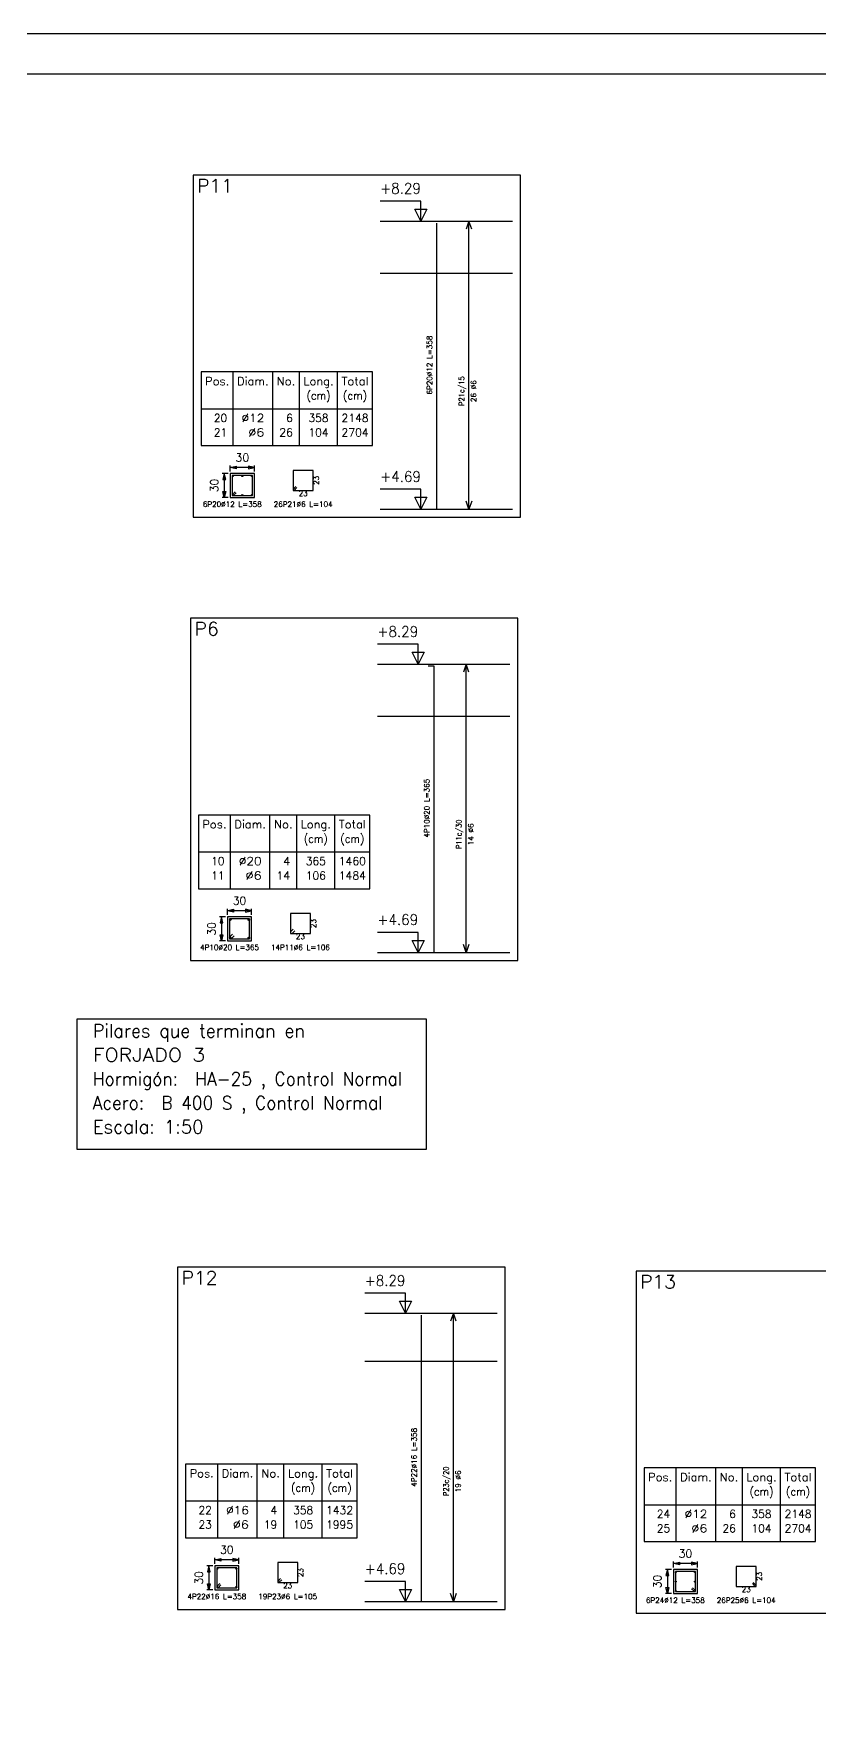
# Model space of a CAD drawing. Header units: millimetres. Extents: x 650.1 to 709.5, y 350.8 to 392.8.
# Drawn here: x 682.11 to 691.92, y 371.81 to 392.83 of the extents above; entities that cross this region are included whole.
import ezdxf
from ezdxf.enums import TextEntityAlignment as Align

# ---------------------------------------------------------------- set-up
doc = ezdxf.new("R2010")
doc.units = ezdxf.units.MM
doc.linetypes.add('CYPELINEA', pattern=[0])
for name, color, linetype in [('015', 1, 'Continuous'), ('07', 6, 'Continuous'), ('ARM_LONGITUDINAL', 3, 'CYPELINEA'), ('ARM_TRANSVERSAL', 2, 'CYPELINEA'), ('LONG_BARRAS', 3, 'CYPELINEA'), ('LONG_ESTRIBOS', 2, 'CYPELINEA'), ('LONG_FORJADO', 1, 'CYPELINEA'), ('LONG_INDNIVEL', 4, 'CYPELINEA'), ('LONG_NIVEL', 4, 'CYPELINEA'), ('LONG_TEXTOS', 5, 'CYPELINEA'), ('REF_REFERENCIAS', 7, 'CYPELINEA'), ('SEC_BARRAS', 3, 'CYPELINEA'), ('SEC_COTAS', 4, 'CYPELINEA'), ('SEC_DIM_PILAR', 4, 'CYPELINEA'), ('SEC_ESTRIBO', 2, 'CYPELINEA'), ('SEC_SECCION', 1, 'CYPELINEA'), ('TABLAS', 1, 'CYPELINEA')]:
    doc.layers.add(name, color=color, linetype=linetype)
doc.styles.get("Standard").update_dxf_attribs({"font": 'romans.shx'})

# ---------------------------------------------------------------- blocks, each defined once
blk = doc.blocks.new('A0H')
at = {"layer": '015'}
blk.add_lwpolyline([(-1179, -10), (-1179, 831), (10, 831), (10, -10)], close=True, dxfattribs=at)
at = {"layer": '07'}
blk.add_lwpolyline([(-1154, 0), (-1154, 821), (0, 821), (0, 0)], close=True, dxfattribs=at)

msp = doc.modelspace()

# ---------------------------------------------------------------- linework, layer by layer
at = {"layer": 'LONG_BARRAS', "color": 3}
for p, q in [((687.143, 386.892), (687.143, 390.467)), ((687.109, 384.93), (687.034, 384.93)), ((687.109, 381.355), (687.109, 384.93)), ((686.95, 373.245), (686.95, 376.82))]:
    msp.add_line(p, q, dxfattribs=at)
at = {"layer": 'LONG_ESTRIBOS', "color": 2}
for p, q in [((687.543, 390.492), (687.508, 390.392)), ((687.543, 386.892), (687.543, 390.492)), ((687.578, 390.392), (687.543, 390.492)), ((687.543, 386.892), (687.508, 386.992)), ((687.578, 386.992), (687.543, 386.892)), ((687.509, 384.955), (687.474, 384.855)), ((687.509, 381.355), (687.509, 384.955)), ((687.544, 384.855), (687.509, 384.955)), ((687.509, 381.355), (687.474, 381.455)), ((687.544, 381.455), (687.509, 381.355)), ((687.35, 376.845), (687.315, 376.745)), ((687.35, 373.245), (687.35, 376.845)), ((687.385, 376.745), (687.35, 376.845)), ((687.35, 373.245), (687.315, 373.345)), ((687.385, 373.345), (687.35, 373.245))]:
    msp.add_line(p, q, dxfattribs=at)
at = {"layer": 'LONG_FORJADO', "color": 1}
for p, q in [((686.435, 390.492), (688.088, 390.492)), ((686.435, 389.842), (688.088, 389.842)), ((686.435, 386.892), (688.088, 386.892)), ((686.401, 384.955), (688.054, 384.955)), ((686.401, 384.305), (688.054, 384.305)), ((686.401, 381.355), (688.054, 381.355)), ((686.242, 376.845), (687.895, 376.845)), ((686.242, 376.245), (687.895, 376.245)), ((686.242, 373.245), (687.895, 373.245))]:
    msp.add_line(p, q, dxfattribs=at)
at = {"layer": 'LONG_INDNIVEL', "color": 4}
for p, q in [((686.943, 390.742), (686.435, 390.742)), ((686.943, 390.492), (686.943, 390.742)), ((686.868, 390.642), (687.018, 390.642)), ((686.943, 390.492), (686.868, 390.642)), ((687.018, 390.642), (686.943, 390.492)), ((686.943, 387.142), (686.435, 387.142)), ((686.943, 386.892), (686.943, 387.142)), ((686.868, 387.042), (687.018, 387.042)), ((686.943, 386.892), (686.868, 387.042)), ((687.018, 387.042), (686.943, 386.892)), ((686.909, 385.205), (686.401, 385.205)), ((686.909, 384.955), (686.909, 385.205)), ((686.834, 385.105), (686.984, 385.105)), ((686.909, 384.955), (686.834, 385.105)), ((686.984, 385.105), (686.909, 384.955)), ((686.909, 381.605), (686.401, 381.605)), ((686.909, 381.355), (686.909, 381.605)), ((686.834, 381.505), (686.984, 381.505)), ((686.909, 381.355), (686.834, 381.505)), ((686.984, 381.505), (686.909, 381.355)), ((686.75, 377.095), (686.242, 377.095)), ((686.675, 376.995), (686.825, 376.995)), ((686.75, 376.845), (686.675, 376.995)), ((686.75, 376.845), (686.75, 377.095)), ((686.825, 376.995), (686.75, 376.845)), ((686.75, 373.495), (686.242, 373.495)), ((686.75, 373.245), (686.75, 373.495)), ((686.675, 373.395), (686.825, 373.395)), ((686.75, 373.245), (686.675, 373.395)), ((686.825, 373.395), (686.75, 373.245))]:
    msp.add_line(p, q, dxfattribs=at)
at = {"layer": 'REF_REFERENCIAS'}
for p, q in [((688.188, 391.067), (684.098, 391.067)), ((684.098, 391.067), (684.098, 386.792)), ((688.188, 386.792), (688.188, 391.067)), ((684.098, 386.792), (688.188, 386.792)), ((684.064, 385.53), (684.064, 381.255)), ((688.154, 385.53), (684.064, 385.53)), ((688.154, 381.255), (688.154, 385.53)), ((684.064, 381.255), (688.154, 381.255)), ((687.995, 377.42), (683.905, 377.42)), ((683.905, 377.42), (683.905, 373.145)), ((687.995, 373.145), (687.995, 377.42)), ((693.722, 377.373), (689.632, 377.373)), ((689.632, 377.373), (689.632, 373.098)), ((683.905, 373.145), (687.995, 373.145)), ((689.632, 373.098), (693.722, 373.098))]:
    msp.add_line(p, q, dxfattribs=at)
at = {"layer": 'SEC_BARRAS', "color": 3}
for centre, radius in [((684.594, 387.306), 0.006), ((684.713, 387.306), 0.006), ((684.832, 387.306), 0.006), ((684.594, 387.068), 0.006), ((684.713, 387.068), 0.006), ((684.832, 387.068), 0.006), ((684.564, 381.765), 0.01), ((684.794, 381.765), 0.01), ((684.564, 381.535), 0.01), ((684.794, 381.535), 0.01), ((684.403, 373.657), 0.008), ((684.637, 373.657), 0.008), ((690.128, 373.612), 0.006), ((690.366, 373.612), 0.006), ((684.403, 373.423), 0.008), ((684.637, 373.423), 0.008), ((690.128, 373.493), 0.006), ((690.366, 373.493), 0.006), ((690.128, 373.374), 0.006), ((690.366, 373.374), 0.006)]:
    msp.add_circle(centre, radius, dxfattribs=at)
at = {"layer": 'SEC_COTAS', "color": 4}
for p, q in [((684.538, 387.337), (684.463, 387.337)), ((684.488, 387.337), (684.47, 387.262)), ((684.488, 387.337), (684.488, 387.037)), ((684.505, 387.262), (684.488, 387.337)), ((684.563, 387.362), (684.563, 387.437)), ((684.563, 387.412), (684.638, 387.43)), ((684.638, 387.395), (684.563, 387.412)), ((684.863, 387.412), (684.563, 387.412)), ((684.638, 387.43), (684.638, 387.395)), ((684.788, 387.43), (684.788, 387.395)), ((684.863, 387.412), (684.788, 387.43)), ((684.788, 387.395), (684.863, 387.412)), ((684.863, 387.362), (684.863, 387.437)), ((684.47, 387.262), (684.505, 387.262)), ((684.47, 387.112), (684.505, 387.112)), ((684.488, 387.037), (684.47, 387.112)), ((684.505, 387.112), (684.488, 387.037)), ((684.538, 387.037), (684.463, 387.037)), ((684.529, 381.825), (684.529, 381.9)), ((684.529, 381.875), (684.604, 381.893)), ((684.604, 381.858), (684.529, 381.875)), ((684.829, 381.875), (684.529, 381.875)), ((684.604, 381.893), (684.604, 381.858)), ((684.754, 381.893), (684.754, 381.858)), ((684.829, 381.875), (684.754, 381.893)), ((684.754, 381.858), (684.829, 381.875)), ((684.829, 381.825), (684.829, 381.9)), ((684.504, 381.8), (684.429, 381.8)), ((684.454, 381.8), (684.436, 381.725)), ((684.436, 381.725), (684.471, 381.725)), ((684.471, 381.725), (684.454, 381.8)), ((684.454, 381.8), (684.454, 381.5)), ((684.504, 381.5), (684.429, 381.5)), ((684.436, 381.575), (684.471, 381.575)), ((684.454, 381.5), (684.436, 381.575)), ((684.471, 381.575), (684.454, 381.5)), ((684.345, 373.69), (684.27, 373.69)), ((684.295, 373.69), (684.277, 373.615)), ((684.277, 373.615), (684.312, 373.615)), ((684.312, 373.615), (684.295, 373.69)), ((684.295, 373.69), (684.295, 373.39)), ((684.37, 373.715), (684.37, 373.79)), ((684.37, 373.765), (684.445, 373.783)), ((684.445, 373.748), (684.37, 373.765)), ((684.67, 373.765), (684.37, 373.765)), ((684.445, 373.783), (684.445, 373.748)), ((684.595, 373.783), (684.595, 373.748)), ((684.67, 373.765), (684.595, 373.783)), ((684.595, 373.748), (684.67, 373.765)), ((684.67, 373.715), (684.67, 373.79)), ((690.072, 373.643), (689.997, 373.643)), ((690.022, 373.643), (690.004, 373.568)), ((690.022, 373.643), (690.022, 373.343)), ((690.039, 373.568), (690.022, 373.643)), ((690.097, 373.668), (690.097, 373.743)), ((690.097, 373.718), (690.172, 373.736)), ((690.397, 373.718), (690.097, 373.718)), ((690.172, 373.701), (690.097, 373.718)), ((690.172, 373.736), (690.172, 373.701)), ((690.322, 373.736), (690.322, 373.701)), ((690.397, 373.718), (690.322, 373.736)), ((690.322, 373.701), (690.397, 373.718)), ((690.397, 373.668), (690.397, 373.743)), ((684.277, 373.465), (684.312, 373.465)), ((684.295, 373.39), (684.277, 373.465)), ((684.312, 373.465), (684.295, 373.39)), ((690.004, 373.568), (690.039, 373.568)), ((690.004, 373.418), (690.039, 373.418)), ((690.022, 373.343), (690.004, 373.418)), ((690.039, 373.418), (690.022, 373.343)), ((684.345, 373.39), (684.27, 373.39)), ((690.072, 373.343), (689.997, 373.343))]:
    msp.add_line(p, q, dxfattribs=at)
at = {"layer": 'SEC_ESTRIBO', "color": 2}
for p, q in [((684.588, 387.312), (684.588, 387.062)), ((684.838, 387.312), (684.588, 387.312)), ((684.838, 387.062), (684.838, 387.312)), ((685.348, 387.377), (685.348, 387.127)), ((685.598, 387.377), (685.348, 387.377)), ((685.598, 387.127), (685.598, 387.377)), ((684.588, 387.074), (684.623, 387.11)), ((684.6, 387.062), (684.635, 387.098)), ((685.348, 387.139), (685.383, 387.175)), ((685.348, 387.127), (685.598, 387.127)), ((685.36, 387.127), (685.395, 387.163)), ((684.588, 387.062), (684.838, 387.062)), ((685.314, 381.84), (685.314, 381.59)), ((685.564, 381.84), (685.314, 381.84)), ((685.564, 381.59), (685.564, 381.84)), ((684.804, 381.775), (684.554, 381.775)), ((684.554, 381.775), (684.554, 381.525)), ((684.804, 381.525), (684.804, 381.775)), ((685.314, 381.61), (685.349, 381.646)), ((685.334, 381.59), (685.369, 381.626)), ((684.554, 381.545), (684.589, 381.581)), ((684.554, 381.525), (684.804, 381.525)), ((684.574, 381.525), (684.609, 381.561)), ((685.314, 381.59), (685.564, 381.59)), ((684.395, 373.665), (684.395, 373.415)), ((684.645, 373.665), (684.395, 373.665)), ((684.645, 373.415), (684.645, 373.665)), ((685.155, 373.73), (685.155, 373.48)), ((685.405, 373.73), (685.155, 373.73)), ((685.405, 373.48), (685.405, 373.73)), ((690.372, 373.618), (690.122, 373.618)), ((690.122, 373.618), (690.122, 373.368)), ((690.372, 373.368), (690.372, 373.618)), ((690.882, 373.683), (690.882, 373.433)), ((691.132, 373.683), (690.882, 373.683)), ((691.132, 373.433), (691.132, 373.683)), ((684.395, 373.431), (684.43, 373.467)), ((684.395, 373.415), (684.645, 373.415)), ((684.411, 373.415), (684.446, 373.451)), ((685.155, 373.496), (685.19, 373.532)), ((685.155, 373.48), (685.405, 373.48)), ((685.171, 373.48), (685.206, 373.516)), ((690.372, 373.38), (690.336, 373.416)), ((690.882, 373.433), (691.132, 373.433)), ((691.12, 373.433), (691.084, 373.469)), ((691.132, 373.445), (691.096, 373.481)), ((690.122, 373.368), (690.372, 373.368)), ((690.36, 373.368), (690.324, 373.404))]:
    msp.add_line(p, q, dxfattribs=at)
at = {"layer": 'SEC_SECCION', "color": 1}
for p, q in [((684.563, 387.337), (684.563, 387.037)), ((684.863, 387.337), (684.563, 387.337)), ((684.863, 387.037), (684.863, 387.337)), ((684.563, 387.037), (684.863, 387.037)), ((684.829, 381.8), (684.529, 381.8)), ((684.529, 381.8), (684.529, 381.5)), ((684.829, 381.5), (684.829, 381.8)), ((684.529, 381.5), (684.829, 381.5)), ((684.67, 373.69), (684.37, 373.69)), ((684.37, 373.69), (684.37, 373.39)), ((684.67, 373.39), (684.67, 373.69)), ((690.397, 373.643), (690.097, 373.643)), ((690.097, 373.643), (690.097, 373.343)), ((690.397, 373.343), (690.397, 373.643)), ((684.37, 373.39), (684.67, 373.39)), ((690.097, 373.343), (690.397, 373.343))]:
    msp.add_line(p, q, dxfattribs=at)
at = {"layer": 'TABLAS', "color": 1}
for p, q in [((686.339, 388.607), (684.198, 388.607)), ((684.198, 388.607), (684.198, 387.687)), ((684.599, 387.687), (684.599, 388.607)), ((685.092, 387.687), (685.092, 388.607)), ((685.426, 387.687), (685.426, 388.607)), ((685.903, 387.687), (685.903, 388.607)), ((686.339, 387.687), (686.339, 388.607)), ((684.198, 388.147), (686.339, 388.147)), ((684.198, 387.687), (686.339, 387.687)), ((686.305, 383.07), (684.164, 383.07)), ((684.164, 383.07), (684.164, 382.15)), ((684.565, 382.15), (684.565, 383.07)), ((685.058, 382.15), (685.058, 383.07)), ((685.392, 382.15), (685.392, 383.07)), ((685.869, 382.15), (685.869, 383.07)), ((686.305, 382.15), (686.305, 383.07)), ((684.164, 382.61), (686.305, 382.61)), ((684.164, 382.15), (686.305, 382.15)), ((687.015, 380.521), (682.645, 380.521)), ((682.645, 380.521), (682.645, 378.896)), ((687.015, 378.896), (687.015, 380.521)), ((682.645, 378.896), (687.015, 378.896)), ((684.005, 374.96), (684.005, 374.04)), ((686.146, 374.96), (684.005, 374.96)), ((684.406, 374.04), (684.406, 374.96)), ((684.899, 374.04), (684.899, 374.96)), ((685.233, 374.04), (685.233, 374.96)), ((685.71, 374.04), (685.71, 374.96)), ((686.146, 374.04), (686.146, 374.96)), ((691.873, 374.913), (689.732, 374.913)), ((689.732, 374.913), (689.732, 373.993)), ((690.133, 373.993), (690.133, 374.913)), ((690.626, 373.993), (690.626, 374.913)), ((690.96, 373.993), (690.96, 374.913)), ((691.437, 373.993), (691.437, 374.913)), ((691.873, 373.993), (691.873, 374.913)), ((684.005, 374.5), (686.146, 374.5)), ((689.732, 374.453), (691.873, 374.453)), ((684.005, 374.04), (686.146, 374.04)), ((689.732, 373.993), (691.873, 373.993))]:
    msp.add_line(p, q, dxfattribs=at)

# ---------------------------------------------------------------- block references
at = {"linetype": 'Continuous', "xscale": 0.05000000000001137, "yscale": 0.05000000000001137, "zscale": 0.05}
msp.add_blockref('A0H', (709.012, 351.284), dxfattribs=at)

# ---------------------------------------------------------------- texts
at = {"layer": 'ARM_LONGITUDINAL', "color": 3, "width": 0.887291}
for s, p, p2 in [('6P20%%c12 L=358', (684.22, 386.921), (684.955, 386.921)), ('4P10%%c20 L=365', (684.186, 381.384), (684.921, 381.384)), ('4P22%%c16 L=358', (684.027, 373.273), (684.762, 373.273)), ('6P24%%c12 L=358', (689.754, 373.226), (690.489, 373.226))]:
    msp.add_text(s, height=0.06665, dxfattribs=at).set_placement(p, p2, align=Align.FIT)
at = {"layer": 'ARM_TRANSVERSAL', "color": 2, "width": 0.953752}
for p, p2 in [((685.669, 387.196), (685.669, 387.308)), ((685.634, 381.659), (685.634, 381.771)), ((685.475, 373.549), (685.475, 373.661)), ((691.202, 373.502), (691.202, 373.614))]:
    msp.add_text('23', height=0.0667, rotation=90, dxfattribs=at).set_placement(p, p2, align=Align.FIT)
at = {"layer": 'ARM_TRANSVERSAL', "color": 2}
for s, height, width, p, p2 in [('23', 0.0667, 0.953752, (685.417, 387.057), (685.529, 387.057)), ('26P21%%c6 L=104', 0.06665, 0.883904, (685.105, 386.921), (685.84, 386.921)), ('14P11%%c6 L=106', 0.06665, 0.887291, (685.071, 381.384), (685.806, 381.384)), ('23', 0.0667, 0.953752, (685.383, 381.52), (685.495, 381.52)), ('23', 0.0667, 0.953752, (685.224, 373.409), (685.336, 373.409)), ('23', 0.0667, 0.953752, (690.951, 373.362), (691.063, 373.362)), ('19P23%%c6 L=105', 0.06665, 0.887291, (684.912, 373.273), (685.647, 373.273)), ('26P25%%c6 L=104', 0.06665, 0.883904, (690.639, 373.226), (691.374, 373.226))]:
    msp.add_text(s, height=height, dxfattribs=dict(at, width=width)).set_placement(p, p2, align=Align.FIT)
at = {"layer": 'LONG_NIVEL', "color": 4, "width": 0.869565}
for s, p, p2 in [('+8.29', (686.435, 390.834), (686.943, 390.834)), ('+4.69', (686.435, 387.234), (686.943, 387.234)), ('+8.29', (686.401, 385.297), (686.909, 385.297)), ('+4.69', (686.401, 381.697), (686.909, 381.697)), ('+8.29', (686.242, 377.187), (686.75, 377.187)), ('+4.69', (686.242, 373.587), (686.75, 373.587))]:
    msp.add_text(s, height=0.1333, dxfattribs=at).set_placement(p, p2, align=Align.FIT)
at = {"layer": 'LONG_TEXTOS', "color": 5}
for s, height, width, p, p2 in [('6P20%%c12 L=358', 0.06665, 0.887291, (687.085, 388.325), (687.085, 389.06)), ('P21c/15', 0.0667, 0.842493, (687.485, 388.183), (687.485, 388.552)), ('26 %%c6', 0.0667, 0.890016, (687.635, 388.23), (687.635, 388.504)), ('4P10%%c20 L=365', 0.06665, 0.887291, (687.05, 382.788), (687.05, 383.523)), ('P11c/30', 0.0667, 0.842493, (687.45, 382.646), (687.45, 383.015)), ('14 %%c6', 0.0667, 0.890016, (687.6, 382.693), (687.6, 382.967)), ('4P22%%c16 L=358', 0.06665, 0.887291, (686.891, 374.678), (686.891, 375.413)), ('P23c/20', 0.0667, 0.842493, (687.291, 374.561), (687.291, 374.93)), ('19 %%c6', 0.0667, 0.890016, (687.441, 374.608), (687.441, 374.882))]:
    msp.add_text(s, height=height, rotation=90, dxfattribs=dict(at, width=width)).set_placement(p, p2, align=Align.FIT)
at = {"layer": 'REF_REFERENCIAS'}
for s, width, p, p2 in [('P11', 1.084435, (684.148, 390.851), (684.595, 390.851)), ('P6', 1.019707, (684.114, 385.314), (684.421, 385.314)), ('P12', 0.972252, (683.955, 377.203), (684.402, 377.203)), ('P13', 0.972252, (689.682, 377.156), (690.129, 377.156))]:
    msp.add_text(s, height=0.1666, dxfattribs=dict(at, width=width)).set_placement(p, p2, align=Align.FIT)
at = {"layer": 'SEC_DIM_PILAR', "color": 4, "width": 0.953514}
for p, p2 in [((684.629, 387.487), (684.797, 387.487)), ((684.595, 381.95), (684.763, 381.95)), ((684.436, 373.84), (684.604, 373.84)), ((690.163, 373.793), (690.331, 373.793))]:
    msp.add_text('30', height=0.1, dxfattribs=at).set_placement(p, p2, align=Align.FIT)
for p, p2 in [((684.413, 387.103), (684.413, 387.271)), ((684.379, 381.566), (684.379, 381.734)), ((684.22, 373.456), (684.22, 373.624)), ((689.947, 373.409), (689.947, 373.577))]:
    msp.add_text('30', height=0.1, rotation=90, dxfattribs=at).set_placement(p, p2, align=Align.FIT)
at = {"layer": 'TABLAS', "color": 1}
for s, height, width, p, p2 in [('Pos.', 0.1, 1.005, (684.248, 388.442), (684.549, 388.442)), ('Diam.', 0.1, 0.9825, (684.649, 388.442), (685.042, 388.442)), ('No.', 0.1, 1.045532, (685.142, 388.442), (685.376, 388.442)), ('Long.', 0.1, 0.988313, (685.477, 388.442), (685.853, 388.442)), ('Total', 0.1, 1.008, (685.953, 388.442), (686.289, 388.442)), ('(cm)', 0.1, 0.875, (685.515, 388.262), (685.815, 388.262)), ('(cm)', 0.1, 0.875, (685.971, 388.262), (686.271, 388.262)), ('20', 0.1, 0.953514, (684.357, 387.982), (684.525, 387.982)), ('%%c12', 0.1, 1.06875, (684.703, 387.982), (684.988, 387.982)), ('6', 0.1, 1.037647, (685.259, 387.982), (685.343, 387.982)), ('358', 0.1, 0.928421, (685.539, 387.982), (685.791, 387.982)), ('2148', 0.1, 0.916364, (685.953, 387.982), (686.289, 387.982)), ('21', 0.1, 1.138065, (684.357, 387.802), (684.525, 387.802)), ('%%c6', 0.1, 1.1725, (684.787, 387.802), (684.988, 387.802)), ('26', 0.1, 0.953514, (685.175, 387.802), (685.343, 387.802)), ('104', 0.1, 0.912414, (685.539, 387.802), (685.791, 387.802)), ('2704', 0.1, 0.904615, (685.953, 387.802), (686.289, 387.802)), ('Pos.', 0.1, 1.005, (684.213, 382.905), (684.515, 382.905)), ('Diam.', 0.1, 0.9825, (684.615, 382.905), (685.008, 382.905)), ('No.', 0.1, 1.045532, (685.108, 382.905), (685.342, 382.905)), ('Long.', 0.1, 0.988312, (685.442, 382.905), (685.819, 382.905)), ('Total', 0.1, 1.008, (685.919, 382.905), (686.255, 382.905)), ('(cm)', 0.1, 0.875, (685.481, 382.725), (685.781, 382.725)), ('(cm)', 0.1, 0.875, (685.937, 382.725), (686.237, 382.725)), ('10', 0.1, 0.953514, (684.323, 382.445), (684.491, 382.445)), ('%%c20', 0.1, 1.06875, (684.669, 382.445), (684.954, 382.445)), ('4', 0.1, 0.98, (685.225, 382.445), (685.309, 382.445)), ('365', 0.1, 0.928421, (685.505, 382.445), (685.757, 382.445)), ('1460', 0.1, 0.916364, (685.919, 382.445), (686.255, 382.445)), ('11', 0.1, 1.138065, (684.323, 382.265), (684.491, 382.265)), ('%%c6', 0.1, 1.1725, (684.753, 382.265), (684.954, 382.265)), ('14', 0.1, 0.928421, (685.141, 382.265), (685.309, 382.265)), ('106', 0.1, 0.928421, (685.505, 382.265), (685.757, 382.265)), ('1484', 0.1, 0.904615, (685.919, 382.265), (686.255, 382.265)), ('Pilares que terminan en', 0.16665, 0.847547, (682.845, 380.292), (685.495, 380.292)), ('FORJADO 3', 0.1666, 1.005953, (682.845, 379.992), (684.25, 379.992)), ('Hormigón:  HA-25 , Control Normal ', 0.16665, 0.803002, (682.845, 379.692), (686.815, 379.692)), ('Acero:  B 400 S , Control Normal ', 0.16665, 0.78626, (682.845, 379.392), (686.57, 379.392)), ('Escala: 1:50', 0.16665, 0.879829, (682.845, 379.092), (684.228, 379.092)), ('Pos.', 0.1, 1.005, (684.054, 374.795), (684.356, 374.795)), ('Diam.', 0.1, 0.9825, (684.456, 374.795), (684.849, 374.795)), ('No.', 0.1, 1.045532, (684.949, 374.795), (685.183, 374.795)), ('Long.', 0.1, 0.988313, (685.283, 374.795), (685.66, 374.795)), ('Total', 0.1, 1.008, (685.76, 374.795), (686.096, 374.795)), ('(cm)', 0.1, 0.875, (685.322, 374.615), (685.622, 374.615)), ('(cm)', 0.1, 0.875, (685.778, 374.615), (686.078, 374.615)), ('Pos.', 0.1, 1.005, (689.781, 374.748), (690.083, 374.748)), ('Diam.', 0.1, 0.9825, (690.183, 374.748), (690.576, 374.748)), ('No.', 0.1, 1.045532, (690.676, 374.748), (690.91, 374.748)), ('Long.', 0.1, 0.988312, (691.01, 374.748), (691.387, 374.748)), ('(cm)', 0.1, 0.875, (691.049, 374.568), (691.349, 374.568)), ('Total', 0.1, 1.008, (691.487, 374.748), (691.823, 374.748)), ('(cm)', 0.1, 0.875, (691.505, 374.568), (691.805, 374.568)), ('22', 0.1, 0.953514, (684.164, 374.335), (684.332, 374.335)), ('23', 0.1, 0.953514, (684.164, 374.155), (684.332, 374.155)), ('%%c16', 0.1, 1.06875, (684.51, 374.335), (684.795, 374.335)), ('%%c6', 0.1, 1.1725, (684.594, 374.155), (684.795, 374.155)), ('19', 0.1, 0.98, (684.982, 374.155), (685.15, 374.155)), ('4', 0.1, 0.98, (685.066, 374.335), (685.15, 374.335)), ('358', 0.1, 0.928421, (685.346, 374.335), (685.598, 374.335)), ('105', 0.1, 0.928421, (685.346, 374.155), (685.598, 374.155)), ('1432', 0.1, 0.916364, (685.76, 374.335), (686.096, 374.335)), ('1995', 0.1, 0.916364, (685.76, 374.155), (686.096, 374.155)), ('24', 0.1, 0.928421, (689.891, 374.288), (690.059, 374.288)), ('%%c12', 0.1, 1.06875, (690.237, 374.288), (690.522, 374.288)), ('6', 0.1, 1.037647, (690.793, 374.288), (690.877, 374.288)), ('358', 0.1, 0.928421, (691.073, 374.288), (691.325, 374.288)), ('2148', 0.1, 0.916364, (691.487, 374.288), (691.823, 374.288)), ('25', 0.1, 0.953514, (689.891, 374.108), (690.059, 374.108)), ('%%c6', 0.1, 1.1725, (690.321, 374.108), (690.522, 374.108)), ('26', 0.1, 0.953514, (690.709, 374.108), (690.877, 374.108)), ('104', 0.1, 0.912414, (691.073, 374.108), (691.325, 374.108)), ('2704', 0.1, 0.904615, (691.487, 374.108), (691.823, 374.108))]:
    msp.add_text(s, height=height, dxfattribs=dict(at, width=width)).set_placement(p, p2, align=Align.FIT)

doc.saveas('drawing.dxf')
